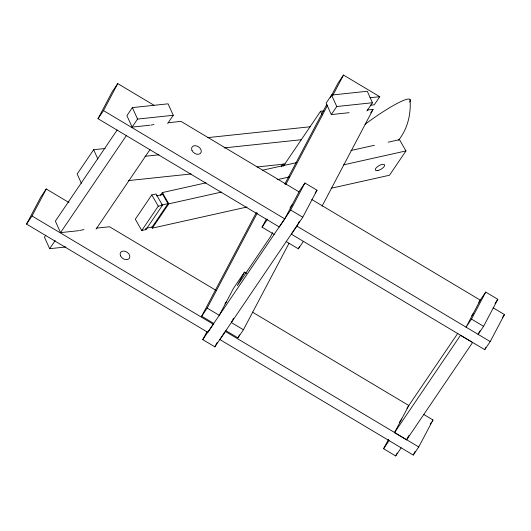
<?xml version="1.0" encoding="UTF-8"?>
<svg xmlns="http://www.w3.org/2000/svg" width="531" height="531" viewBox="0 0 531 531"><rect width="100%" height="100%" fill="white"/><g stroke="black" fill="none" stroke-linecap="round" stroke-linejoin="round"><path stroke-width="0.8" d="M410.071 99.609C411.147 113.979 407.669 128.748 398.615 140.151M26.55 224.089L32.046 215.991L213.309 324.255L207.82 332.353L26.55 224.089L40.787 197.087L46.283 188.983L69.003 202.557M32.046 215.991L46.283 188.983M207.004 331.596L202.769 339.628L214.856 346.843L302.763 217.219L317 190.217L304.913 182.996L299.418 191.1L284.775 218.878L279.279 226.976L98.016 118.712L112.253 91.71L117.743 83.606L153.957 105.238M98.016 118.712L103.505 110.607L117.743 83.606M213.761 323.419L201.674 316.204L256.407 212.4M201.674 316.204L207.17 308.099L257.276 213.07M281.941 166.283L283.096 164.092L284.516 164.942M274.169 234.39L262.082 227.168L266.323 219.13M284.822 184.045L326.837 104.361M330.302 97.784L338.015 83.161L343.504 75.057L379.758 96.715L374.269 104.813L370.193 105.244M285.691 184.715L327.322 105.762M332.718 95.527L343.504 75.057M246.61 273.392L244.479 272.118L237.364 285.618L270.405 236.886L272.655 232.624M214.856 346.843L217.166 342.462M233.587 318.275L231.337 322.536L243.424 329.758L289.05 243.211M202.769 339.628L290.676 210.004L304.913 182.996M225.848 330.64L237.928 337.855L239.474 334.922M493.073 307.781L504.45 314.571L490.213 341.579L484.717 349.677L291.366 234.191L296.862 226.093L299.497 221.095M286.255 241.605L298.336 248.827L299.497 246.623M322.005 206.254L373.047 109.439L367.346 110.043M401.17 447.839L395.675 455.943L383.594 448.722L388.592 439.237M394.5 432.646L460.51 335.3L472.597 342.522L406.58 439.86L394.5 432.646L408.817 405.518L252.417 312.102M395.675 455.943L397.215 453.023M406.58 439.86L408.863 435.533M311.797 199.51L480.283 300.141L466.045 327.142L471.495 319.098L485.732 292.096L497.819 299.318L483.582 326.319L478.126 334.357L480.004 330.806M423.745 414.432L432.984 419.955L418.747 446.956L225.396 331.47L219.9 339.575L413.257 455.054L415.182 451.41M484.717 349.677L485.872 347.486M105.191 148.488L93.648 149.709L77.168 174.009L81.389 183.328M45.832 235.2L44.465 237.224L49.648 248.694L65.877 246.975M117.192 129.976L55.363 221.148L60.554 232.618L78.681 230.693M167.677 123.517L173.259 115.287L168.068 103.824L132.365 107.601L126.916 115.645L132.106 127.115L149.954 125.223M49.648 248.694L55.144 240.596M60.554 232.618L126.57 135.272M132.106 127.115L137.556 119.07L173.259 115.287M96.051 229.14L150.001 149.583M151.793 194.923L135.312 219.23L141.777 230.494L145.998 229.551L162.479 205.245L156.014 193.981L151.793 194.923L158.258 206.187L141.777 230.494M156.479 195.899L156.824 195.395M160.481 195.282L162.313 192.58L206.028 182.83M157.269 195.72L162.778 194.492L163.123 193.988M162.074 204.541L161.729 205.046L168.028 203.645L162.778 194.492M168.373 203.134L151.893 227.441L152.297 228.144L247.008 207.017M152.297 228.144L168.778 203.838L221.394 192.103M281.264 166.794L283.096 164.092M283.335 166.183L320.585 111.258L323.83 110.919M366.901 110.946L372.463 102.742L367.273 91.272L331.576 95.056L326.12 103.1L331.311 114.57L349.159 112.678M331.311 114.57L336.76 106.525L372.463 102.742M262.082 227.168L267.578 219.071M244.479 272.118L233.494 288.32L219.257 315.321L207.17 308.099M224.991 303.851L226.372 301.82M290.079 207.873L292.302 204.601M315.168 192.919L317 190.217M370.757 112.818L373.047 109.439M237.928 337.855L243.424 329.758M298.336 248.827L303.374 241.399M388.168 142.202L399.498 139.673L405.963 150.93L389.482 175.237L331.198 188.239M406.985 408.22L457.828 333.249M478.756 302.385L485.732 292.096M399.471 422.258L401.721 418.932M471.78 315.68L473.161 313.642M383.594 448.722L389.084 440.624M495.031 303.427L497.819 299.318M430.236 424.003L431.152 422.656M432.068 421.302L432.984 419.955M502.618 317.272L504.45 314.571M413.257 455.054L418.747 446.956M262.692 170.185L296.69 162.605M350.925 150.505L374.401 145.268M158.258 206.187L162.479 205.245M277.248 179.644L289.395 176.936M343.63 164.836L405.963 150.93M145.939 228.337L152.231 226.936M151.023 125.11L153.963 124.519M79.557 230.487L83.964 229.604M369.988 97.75L379.758 96.715M168.141 122.741L180.985 121.38L298.999 191.864M207.362 137.662L310.37 126.75M144.983 156.287L158.995 154.806M224.089 147.91L301.548 139.699M128.502 180.593L191.127 173.956M257.05 166.973L285.067 164.006M96.675 228.118L109.525 226.757L216.157 290.45M290.676 210.004L302.763 217.219M471.495 319.098L483.582 326.319M103.505 110.607L284.775 218.878M296.862 226.093L490.213 341.579M162.313 192.58L168.778 203.838M145.594 228.848L145.998 229.551M331.576 95.056L336.76 106.525M320.585 111.258L322.204 114.842M132.365 107.601L137.556 119.07M93.648 149.709L97.87 159.028M365.116 124.247A48.832 6.691 -36.3 0 1 409.666 102.045M377.919 170.497A5.283 2.058 -29.9 0 0 384.663 165.128A5.283 2.058 -29.9 0 0 377.355 166.754A5.283 2.058 -29.9 0 0 377.919 170.497M191.983 150.459A5.283 3.803 34.1 0 0 200.36 153.472A5.283 3.803 34.1 0 0 196.988 146.025A5.283 3.803 34.1 0 0 191.983 150.459M120.517 255.836A5.283 3.803 34.1 0 0 128.894 258.849A5.283 3.803 34.1 0 0 125.522 251.402A5.283 3.803 34.1 0 0 120.517 255.836"/></g></svg>
